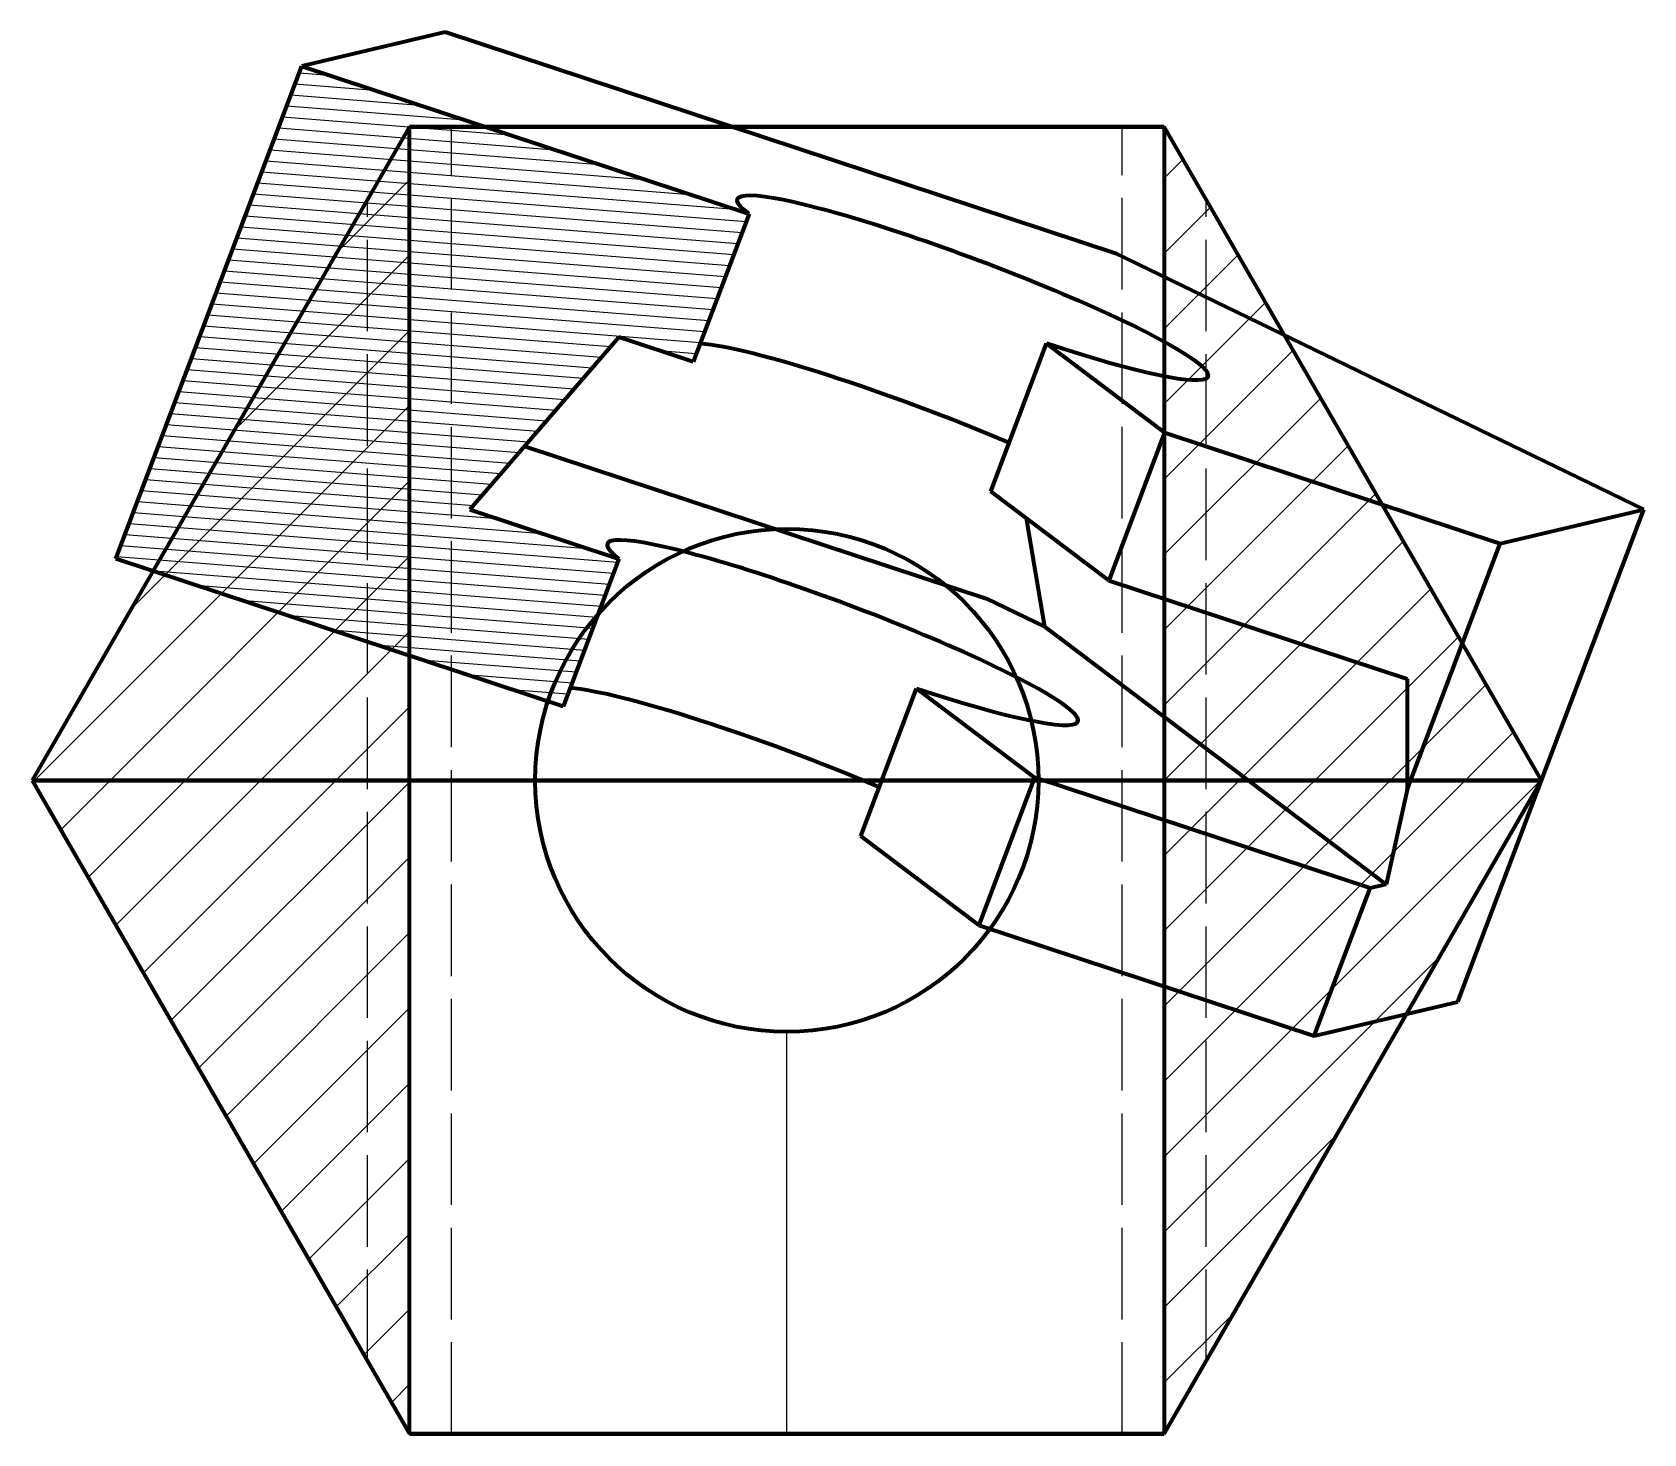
# Model space of a CAD drawing. Header units: millimetres. Extents: x -45 to 51.1, y -39 to 44.6.
import ezdxf

# ---------------------------------------------------------------- set-up
doc = ezdxf.new("R2010")
doc.units = ezdxf.units.MM
doc.header["$LTSCALE"] = 0.7
doc.linetypes.add('ACAD_ISO02W100', pattern=[15, 12, -3])
for name, color, linetype in [('Главный-HID', 5, 'ACAD_ISO02W100'), ('Горизонтальный разрез-HAT', 7, 'Continuous'), ('Диметрия-DIM', 7, 'Continuous'), ('Сверху-HID', 5, 'ACAD_ISO02W100'), ('Фронтальный разрез-HAT', 7, 'Continuous')]:
    doc.layers.add(name, color=color, linetype=linetype)
for name, color, linetype, lineweight in [('Главный-VIS', 1, 'Continuous', 100), ('Горизонтальный разрез-VIS', 1, 'Continuous', 100), ('Диметрия-VIS', 1, 'Continuous', 100), ('Сверху-VIS', 1, 'Continuous', 100), ('Фронтальный разрез-VIS', 1, 'Continuous', 100)]:
    doc.layers.add(name, color=color, linetype=linetype, lineweight=lineweight)
pattern_1 = [(41, (-38.9711, -4e-15), (-1.041494, 1.198101), [])]

msp = doc.modelspace()

# ---------------------------------------------------------------- hatches: boundary and pattern name
at = {"layer": 'Горизонтальный разрез-HAT'}
h = msp.add_hatch(dxfattribs=at)
h.set_pattern_fill('ANSI31', color=256, style=0)
h.set_pattern_definition([(45, (22.5, -4e-15), (-2.24506, 2.24506), [])])
h.paths.add_polyline_path([(-22.5, -38.971), (-22.5, 38.971), (-45, 0)])
h.paths.add_polyline_path([(22.5, 38.971), (22.5, -38.971), (45, 0)])
at = {"layer": 'Диметрия-DIM', "extrusion": (-0.332841, -0.882235, 0.332984)}
h = msp.add_hatch(dxfattribs=at)
h.set_pattern_fill('ANSI31', color=256, scale=0.5, angle=356)
h.set_pattern_definition(pattern_1)
h.paths.add_polyline_path([(-14.034, 26.525), (-23.391, 25.35), (-18.713, 63.655), (-14.034, 64.242), (-14.034, 92.53), (-42.103, 89.004), (-42.103, -5.289), (-14.034, -1.763)])
at = {"layer": 'Диметрия-DIM', "extrusion": (1, 5.2654e-33, -3.55271e-17)}
h = msp.add_hatch(dxfattribs=at)
h.set_pattern_fill('ANSI31', color=256, scale=0.5, angle=356)
h.set_pattern_definition(pattern_1)
h.paths.add_polyline_path([(-15, 30), (-38.971, 30), (-38.971, 0), (-15, 0)])
h.paths.add_polyline_path([(-15, 100), (-38.971, 100), (-38.971, 70), (-15, 70)])
at = {"layer": 'Фронтальный разрез-HAT', "extrusion": (-1.57898e-16, -1, 0)}
h = msp.add_hatch(dxfattribs=at)
h.set_pattern_fill('ANSI31', color=256, style=0)
h.set_pattern_definition([(45, (-45, 30), (-2.24506, 2.24506), [])])
h.paths.add_polyline_path([(-45, 100), (-45, 0), (-15, 0), (-15, 30), (-25, 30), (-20, 70), (-15, 70), (-15, 100)])
h.paths.add_polyline_path([(45, 0), (45, 100), (15, 100), (15, 70), (20, 70), (25, 30), (15, 30), (15, 0)])

# ---------------------------------------------------------------- linework, layer by layer
at = {"layer": 'Главный-HID'}
for p, q in [((-15, 0), (-15, 0, 30)), ((15, 0), (15, 0, 30)), ((-15, 0, 70), (-15, 0, 100)), ((15, 0, 70), (15, 0, 100))]:
    msp.add_line(p, q, dxfattribs=at)
at = {"layer": 'Главный-VIS'}
for p, q in [((-45, 0), (-45, 0, 100)), ((-45, 0), (-22.5, 0)), ((-22.5, 0), (-22.5, 0, 30)), ((-22.5, 0), (22.5, 0)), ((22.5, 0), (22.5, 0, 30)), ((22.5, 0), (45, 0)), ((45, 0), (45, 0, 100)), ((-45, 0, 100), (-22.5, 0, 100)), ((-25, 0, 30), (-22.5, 0, 50)), ((-22.5, 0, 30), (-25, 0, 30)), ((-22.5, 0, 50), (-20, 0, 70)), ((22.5, 0, 30), (-22.5, 0, 30)), ((-22.5, 0, 100), (22.5, 0, 100)), ((-22.5, 0, 50), (-22.5, 0, 100)), ((-20, 0, 70), (20, 0, 70)), ((20, 0, 70), (22.5, 0, 50)), ((22.5, 0, 50), (25, 0, 30)), ((25, 0, 30), (22.5, 0, 30)), ((22.5, 0, 50), (22.5, 0, 100)), ((22.5, 0, 100), (45, 0, 100))]:
    msp.add_line(p, q, dxfattribs=at)
at = {"layer": 'Горизонтальный разрез-VIS'}
for p, q in [((-22.5, 38.971, 50), (-45, 0, 50)), ((-22.5, 38.971, 50), (22.5, 38.971, 50)), ((-22.5, -38.971, 50), (-22.5, 38.971, 50)), ((45, 0, 50), (22.5, 38.971, 50)), ((22.5, 38.971, 50), (22.5, -38.971, 50)), ((-45, 0, 50), (-22.5, -38.971, 50)), ((22.5, -38.971, 50), (45, 0, 50)), ((22.5, -38.971, 50), (-22.5, -38.971, 50))]:
    msp.add_line(p, q, dxfattribs=at)
msp.add_circle((0, 0, 50), 15, dxfattribs=at)
at = {"layer": 'Диметрия-VIS'}
for p, q in [((-20.368, 44.622, 97.867), (-28.932, 42.591, 83.925)), ((19.647, 31.408, 102.854), (-20.368, 44.622, 97.867)), ((-40.015, 13.214, -4.987), (-28.932, 42.591, 83.925)), ((-28.932, 42.591, 83.925), (-2.255, 33.782, 87.25)), ((-2.255, 33.782, 87.25), (-5.58, 24.969, 60.576)), ((51.098, 16.163, 93.9), (19.647, 31.408, 102.854)), ((-10.026, 26.437, 60.022), (-18.905, 16.154, 23.903)), ((-5.58, 24.969, 60.576), (-10.026, 26.437, 60.022)), ((12.163, 17.239, 57.832), (15.488, 26.052, 84.506)), ((15.488, 26.052, 84.506), (22.527, 20.739, 77.464)), ((22.527, 20.739, 77.464), (19.202, 11.926, 50.79)), ((22.527, 20.739, 77.464), (42.534, 14.132, 79.957)), ((-15.64, 19.935, 37.185), (11.889, 10.845, 40.616)), ((19.202, 11.926, 50.79), (12.163, 17.239, 57.832)), ((-18.905, 16.154, 23.903), (-10.013, 13.218, 25.011)), ((15.383, 9.151, 39.621), (14.289, 15.634, 55.705)), ((40.015, -13.214, 4.987), (51.098, 16.163, 93.9)), ((42.534, 14.132, 79.957), (51.098, 16.163, 93.9)), ((36.993, -0.557, 35.501), (42.534, 14.132, 79.957)), ((-13.338, 4.405, -1.662), (-40.015, 13.214, -4.987)), ((-10.013, 13.218, 25.011), (-13.338, 4.405, -1.662)), ((19.202, 11.926, 50.79), (36.986, 6.053, 53.007)), ((11.889, 10.845, 40.616), (15.383, 9.151, 39.621)), ((35.727, -6.207, 19.268), (15.383, 9.151, 39.621)), ((36.986, 6.053, 53.007), (36.993, -0.557, 35.501)), ((4.405, -3.325, -4.407), (7.73, 5.488, 22.267)), ((7.73, 5.488, 22.267), (14.769, 0.175, 15.225)), ((14.769, 0.175, 15.225), (11.444, -8.638, -11.449)), ((34.776, -6.432, 17.719), (14.769, 0.175, 15.225)), ((36.993, -0.557, 35.501), (35.727, -6.207, 19.268)), ((11.444, -8.638, -11.449), (4.405, -3.325, -4.407)), ((31.451, -15.245, -8.955), (34.776, -6.432, 17.719)), ((35.727, -6.207, 19.268), (34.776, -6.432, 17.719)), ((11.444, -8.638, -11.449), (31.451, -15.245, -8.955)), ((31.451, -15.245, -8.955), (40.015, -13.214, 4.987))]:
    msp.add_line(p, q, dxfattribs=at)
at = {"layer": 'Диметрия-VIS', "extrusion": (0.332841, 0.882235, -0.332984)}
for centre, start_param, end_param in [((11.083, 29.377, 88.912), -0.36076, 4.351629), ((7.758, 20.564, 62.239), 0.36076, 1.931556)]:
    msp.add_ellipse(centre, major_axis=(-14.034, 5.295), ratio=0.332984, start_param=start_param, end_param=end_param, dxfattribs=at)
at = {"layer": 'Диметрия-VIS', "extrusion": (-0.332841, -0.882235, 0.332984)}
for centre, major_axis, start_param, end_param in [((3.325, 8.813, 26.674), (14.034, -5.295), -1.210037, 3.502352), ((0, 0), (-14.034, 5.295), -1.931556, -0.36076)]:
    msp.add_ellipse(centre, major_axis=major_axis, ratio=0.332984, start_param=start_param, end_param=end_param, dxfattribs=at)
at = {"layer": 'Сверху-HID', "ltscale": 0.65}
for p, q in [((-20, -38.971), (-20, 38.971)), ((20, -38.971), (20, 38.971)), ((-25, -34.641), (-25, 34.641)), ((25, -34.641), (25, 34.641))]:
    msp.add_line(p, q, dxfattribs=at)
at = {"layer": 'Сверху-VIS'}
for p, q in [((-22.5, 38.971), (-45, 0)), ((22.5, 38.971), (-22.5, 38.971)), ((45, 0), (22.5, 38.971)), ((-45, 0), (-22.5, -38.971)), ((22.5, -38.971), (45, 0)), ((-22.5, -38.971), (22.5, -38.971))]:
    msp.add_line(p, q, dxfattribs=at)
msp.add_circle((0, 0), 15, dxfattribs=at)
at = {"layer": 'Фронтальный разрез-VIS'}
for p, q in [((-15, 0, 100), (-45, 0, 100)), ((-45, 0), (-45, 0, 100)), ((-45, 0), (-15, 0)), ((-15, 0, 30), (-25, 0, 30)), ((-25, 0, 30), (-20, 0, 70)), ((-20, 0, 70), (-15, 0, 70)), ((-15, 0, 100), (15, 0, 100)), ((-15, 0, 70), (15, 0, 70)), ((-15, 0, 70), (-15, 0, 100)), ((15, 0), (-15, 0)), ((-15, 0), (-15, 0, 30)), ((15, 0, 30), (-15, 0, 30)), ((45, 0, 100), (15, 0, 100)), ((15, 0, 70), (20, 0, 70)), ((15, 0, 100), (15, 0, 70)), ((15, 0), (45, 0)), ((15, 0, 30), (15, 0)), ((25, 0, 30), (15, 0, 30)), ((20, 0, 70), (25, 0, 30)), ((45, 0), (45, 0, 100))]:
    msp.add_line(p, q, dxfattribs=at)

doc.saveas('drawing.dxf')
